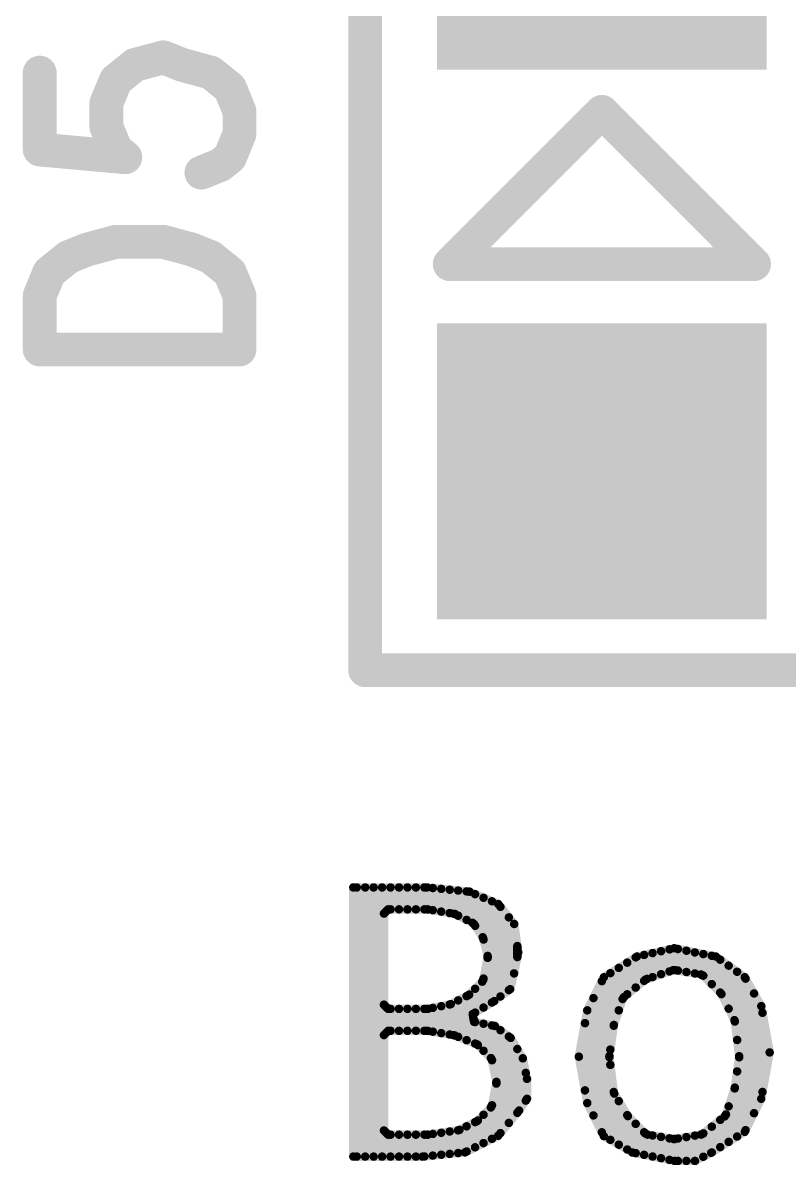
# Model space of a CAD drawing. Extents: x 138.1 to 180, y 20.3 to 82.2.
# Drawn here: x 148.498 to 150.8, y 31.62 to 35.05 of the extents above; entities that cross this region are included whole.
import ezdxf

# ---------------------------------------------------------------- set-up
doc = ezdxf.new("R2010")
doc.units = 0
doc.header["$MEASUREMENT"] = 0
doc.layers.get('0').update_dxf_attribs({"linetype": 'CONTINUOUS'})
doc.layers.add('SILKTOP_PHO', color=251, linetype='CONTINUOUS')

# ---------------------------------------------------------------- blocks, each defined once
blk = doc.blocks.new('ROUND_1')
at = {"const_width": 0.0127}
blk.add_lwpolyline([(-0.00635, 0, 1), (0.00635, 0, 1)], format="xyb", close=True, dxfattribs=at)
blk = doc.blocks.new('ROUND_33')
at = {"const_width": 0.0508}
blk.add_lwpolyline([(-0.0254, 0, 1), (0.0254, 0, 1)], format="xyb", close=True, dxfattribs=at)
blk = doc.blocks.new('RECTANGLE_197')
blk.add_solid([(0.4953, 0.4445), (0.4953, -0.4445), (-0.4953, 0.4445), (-0.4953, -0.4445)])

msp = doc.modelspace()

# ---------------------------------------------------------------- linework, layer by layer
at = {"layer": 'SILKTOP_PHO'}
for points, const_width in [([(149.5263, 33.1065), (149.5263, 35.9513)], 0.1016), ([(148.8342, 34.9239), (148.9198, 34.9467)], 0.1016), ([(148.9198, 34.9467), (148.9769, 34.9239)], 0.1016), ([(148.5484, 34.9007), (148.5484, 34.6699)], 0.1016), ([(148.777, 34.8776), (148.8342, 34.9239)], 0.1016), ([(148.9769, 34.9239), (149.0628, 34.9007)], 0.1016), ([(149.0628, 34.9007), (149.1199, 34.8545)], 0.1016), ([(148.7483, 34.8083), (148.777, 34.8776)], 0.1016), ([(149.1199, 34.8545), (149.1484, 34.7852)], 0.1016), ([(148.7483, 34.7389), (148.7483, 34.8083)], 0.1016), ([(149.1484, 34.7852), (149.1484, 34.7158)], 0.1016), ([(150.2375, 34.7829), (149.7803, 34.3257)], 0.1016), ([(150.6947, 34.3257), (150.2375, 34.7829)], 0.1016), ([(148.777, 34.6699), (148.7483, 34.7389)], 0.1016), ([(149.1484, 34.7158), (149.1199, 34.6467)], 0.1016), ([(148.5484, 34.6699), (148.8055, 34.6467)], 0.1016), ([(148.8055, 34.6467), (148.777, 34.6699)], 0.1016), ([(149.1199, 34.6467), (149.0912, 34.6236)], 0.1016), ([(149.0912, 34.6236), (149.0341, 34.6005)], 0.1016), ([(148.6912, 34.3696), (148.777, 34.3927)], 0.1016), ([(148.777, 34.3927), (148.9198, 34.3927)], 0.1016), ([(148.9198, 34.3927), (149.0056, 34.3696)], 0.1016), ([(148.634, 34.3465), (148.6912, 34.3696)], 0.1016), ([(149.0056, 34.3696), (149.0628, 34.3465)], 0.1016), ([(148.5769, 34.3003), (148.634, 34.3465)], 0.1016), ([(149.0628, 34.3465), (149.1199, 34.3003)], 0.1016), ([(149.7803, 34.3257), (150.6947, 34.3257)], 0.1016), ([(148.5484, 34.2309), (148.5769, 34.3003)], 0.1016), ([(149.1199, 34.3003), (149.1484, 34.2309)], 0.1016), ([(148.5484, 34.0694), (148.5484, 34.2309)], 0.1016), ([(149.1484, 34.2309), (149.1484, 34.0694)], 0.1016), ([(148.5484, 34.0694), (149.1484, 34.0694)], 0.1016), ([(150.9487, 33.1065), (149.5263, 33.1065)], 0.1016), ([(149.712, 32.4542), (149.4907, 32.4542)], 0.0254), ([(149.4907, 32.4542), (149.4907, 31.646)], 0.0254), ([(149.5009, 31.646), (149.5009, 32.4542)], 0.0254), ([(149.5263, 31.646), (149.5263, 32.4542)], 0.0254), ([(149.5517, 31.646), (149.5517, 32.4542)], 0.0254), ([(149.5771, 31.646), (149.5771, 32.4542)], 0.0254), ([(149.6025, 32.3884), (149.6025, 32.4542)], 0.0254), ([(149.6279, 32.3884), (149.6279, 32.4542)], 0.0254), ([(149.6533, 32.3884), (149.6533, 32.4542)], 0.0254), ([(149.6787, 32.3884), (149.6787, 32.4542)], 0.0254), ([(149.7041, 32.3884), (149.7041, 32.4542)], 0.0254), ([(149.8397, 32.4415), (149.712, 32.4542)], 0.0254), ([(149.7295, 32.3859), (149.7295, 32.4524)], 0.0254), ([(149.7549, 32.3816), (149.7549, 32.4499)], 0.0254), ([(149.7803, 32.3772), (149.7803, 32.4474)], 0.0254), ([(149.8057, 32.3694), (149.8057, 32.4448)], 0.0254), ([(149.8311, 32.3567), (149.8311, 32.4423)], 0.0254), ([(149.9261, 32.4044), (149.8397, 32.4415)], 0.0254), ([(149.8565, 32.3391), (149.8565, 32.4341)], 0.0254), ([(149.8819, 32.2977), (149.8819, 32.4232)], 0.0254), ([(149.9073, 32.1088), (149.9073, 32.4126)], 0.0254), ([(149.9741, 32.3445), (149.9261, 32.4044)], 0.0254), ([(149.5827, 32.3757), (149.5954, 32.3884)], 0.0254), ([(149.5827, 32.1022), (149.5827, 32.3757)], 0.0254), ([(149.5954, 32.3884), (149.7125, 32.3884)], 0.0254), ([(149.7125, 32.3884), (149.7148, 32.3882)], 0.0254), ([(149.7148, 32.3882), (149.7927, 32.3752)], 0.0254), ([(149.7927, 32.3752), (149.7963, 32.3742)], 0.0254), ([(149.7963, 32.3742), (149.8486, 32.348)], 0.0254), ([(149.9327, 32.1268), (149.9327, 32.396)], 0.0254), ([(149.8486, 32.348), (149.8535, 32.3437)], 0.0254), ([(149.8535, 32.3437), (149.8794, 32.3046)], 0.0254), ([(149.9581, 32.1459), (149.9581, 32.3643)], 0.0254), ([(149.9863, 32.2589), (149.9741, 32.3445)], 0.0254), ([(149.8794, 32.3046), (149.8811, 32.3008)], 0.0254), ([(149.8811, 32.3008), (149.8943, 32.2485)], 0.0254), ([(149.9835, 32.2452), (149.9835, 32.2782)], 0.0254), ([(150.4552, 32.2716), (150.3427, 32.2467)], 0.0254), ([(150.4153, 32.1936), (150.4153, 32.2627)], 0.0254), ([(150.4407, 32.202), (150.4407, 32.2683)], 0.0254), ([(150.5801, 32.2467), (150.4552, 32.2716)], 0.0254), ([(150.4661, 32.2045), (150.4661, 32.2693)], 0.0254), ([(150.4915, 32.2002), (150.4915, 32.2642)], 0.0254), ([(149.8943, 32.2429), (149.8814, 32.1779)], 0.0254), ([(149.8943, 32.2485), (149.8943, 32.2429)], 0.0254), ([(149.9736, 32.1961), (149.9863, 32.2589)], 0.0254), ([(150.3427, 32.2467), (150.2433, 32.1845)], 0.0254), ([(150.3137, 32.1332), (150.3137, 32.2284)], 0.0254), ([(150.3391, 32.1535), (150.3391, 32.2444)], 0.0254), ([(150.3645, 32.1738), (150.3645, 32.2515)], 0.0254), ([(150.3899, 32.185), (150.3899, 32.2571)], 0.0254), ([(150.5169, 32.1959), (150.5169, 32.2591)], 0.0254), ([(150.5423, 32.1893), (150.5423, 32.2541)], 0.0254), ([(150.5677, 32.1639), (150.5677, 32.249)], 0.0254), ([(150.6668, 32.1847), (150.5801, 32.2467)], 0.0254), ([(150.5931, 32.1385), (150.5931, 32.2373)], 0.0254), ([(149.9619, 32.1486), (149.9736, 32.1961)], 0.0254), ([(150.2629, 31.9673), (150.2629, 32.1967)], 0.0254), ([(150.2883, 32.0851), (150.2883, 32.2127)], 0.0254), ([(150.3729, 32.1794), (150.4511, 32.2055)], 0.0254), ([(150.4511, 32.2055), (150.4572, 32.2058)], 0.0254), ([(150.4572, 32.2058), (150.5352, 32.1928)], 0.0254), ([(150.6185, 32.0902), (150.6185, 32.2193)], 0.0254), ([(150.6439, 31.9962), (150.6439, 32.201)], 0.0254), ([(149.8778, 32.1713), (149.8387, 32.1324)], 0.0254), ([(149.8814, 32.1779), (149.8778, 32.1713)], 0.0254), ([(149.8819, 32.0935), (149.8819, 32.1807)], 0.0254), ([(150.2433, 32.1845), (150.1936, 32.0851)], 0.0254), ([(150.2375, 31.7189), (150.2375, 32.1728)], 0.0254), ([(150.3038, 32.125), (150.3688, 32.1774)], 0.0254), ([(150.3688, 32.1774), (150.3729, 32.1794)], 0.0254), ([(150.5352, 32.1928), (150.542, 32.1893)], 0.0254), ([(150.542, 32.1893), (150.5944, 32.1372)], 0.0254), ([(150.7165, 32.0978), (150.6668, 32.1847)], 0.0254), ([(150.6693, 31.7255), (150.6693, 32.1804)], 0.0254), ([(149.8354, 32.1299), (149.7834, 32.1039)], 0.0254), ([(149.8311, 31.9955), (149.8311, 32.1278)], 0.0254), ([(149.8387, 32.1324), (149.8354, 32.1299)], 0.0254), ([(149.8565, 32.0783), (149.8565, 32.1499)], 0.0254), ([(149.9139, 32.1128), (149.9619, 32.1486)], 0.0254), ([(150.5944, 32.1372), (150.5967, 32.1339)], 0.0254), ([(150.5967, 32.1339), (150.6358, 32.0557)], 0.0254), ([(150.6947, 31.7763), (150.6947, 32.1359)], 0.0254), ([(149.5954, 32.0895), (149.5827, 32.1022)], 0.0254), ([(149.7803, 32.1027), (149.715, 32.0897)], 0.0254), ([(149.7295, 32.0211), (149.7295, 32.0925)], 0.0254), ([(149.7549, 32.0168), (149.7549, 32.0976)], 0.0254), ([(149.7834, 32.1039), (149.7803, 32.1027)], 0.0254), ([(149.7803, 32.0125), (149.7803, 32.1029)], 0.0254), ([(149.8057, 32.0056), (149.8057, 32.1151)], 0.0254), ([(149.8494, 32.074), (149.9139, 32.1128)], 0.0254), ([(150.2121, 31.7697), (150.2121, 32.122)], 0.0254), ([(150.2736, 32.0412), (150.2997, 32.1192)], 0.0254), ([(150.2997, 32.1192), (150.3038, 32.125)], 0.0254), ([(150.7417, 31.9589), (150.7165, 32.0978)], 0.0254), ([(149.7125, 32.0895), (149.5954, 32.0895)], 0.0254), ([(149.6025, 32.0237), (149.6025, 32.0895)], 0.0254), ([(149.6279, 32.0237), (149.6279, 32.0895)], 0.0254), ([(149.6533, 32.0237), (149.6533, 32.0895)], 0.0254), ([(149.6787, 32.0237), (149.6787, 32.0895)], 0.0254), ([(149.7041, 32.0237), (149.7041, 32.0895)], 0.0254), ([(149.715, 32.0897), (149.7125, 32.0895)], 0.0254), ([(149.8535, 32.0506), (149.8494, 32.074)], 0.0254), ([(150.1936, 32.0851), (150.1684, 31.946)], 0.0254), ([(150.7201, 31.84), (150.7201, 32.0778)], 0.0254), ([(149.5827, 32.011), (149.5954, 32.0237)], 0.0254), ([(149.5954, 32.0237), (149.7125, 32.0237)], 0.0254), ([(149.7125, 32.0237), (149.7148, 32.0234)], 0.0254), ([(149.7148, 32.0234), (149.7927, 32.0105)], 0.0254), ([(149.9157, 32.0382), (149.8535, 32.0506)], 0.0254), ([(149.8565, 31.9853), (149.8565, 32.0501)], 0.0254), ([(149.8819, 31.9637), (149.8819, 32.045)], 0.0254), ([(149.9073, 31.9358), (149.9073, 32.0399)], 0.0254), ([(149.9634, 32.0023), (149.9157, 32.0382)], 0.0254), ([(149.9327, 31.7166), (149.9327, 32.0255)], 0.0254), ([(150.1867, 31.8449), (150.1867, 32.0468)], 0.0254), ([(150.2601, 31.9477), (150.2731, 32.0389)], 0.0254), ([(150.2731, 32.0389), (150.2736, 32.0412)], 0.0254), ([(150.6358, 32.0557), (150.637, 32.0516)], 0.0254), ([(150.637, 32.0516), (150.65, 31.9475)], 0.0254), ([(149.5827, 31.7245), (149.5827, 32.011)], 0.0254), ([(149.7927, 32.0105), (149.7955, 32.0097)], 0.0254), ([(149.7955, 32.0097), (149.8606, 31.9838)], 0.0254), ([(149.9581, 31.7471), (149.9581, 32.0064)], 0.0254), ([(150, 31.9411), (149.9634, 32.0023)], 0.0254), ([(149.8606, 31.9838), (149.8649, 31.981)], 0.0254), ([(149.8649, 31.981), (149.904, 31.9419)], 0.0254), ([(149.9835, 31.7776), (149.9835, 31.9691)], 0.0254), ([(150.7163, 31.8197), (150.7417, 31.9589)], 0.0254), ([(149.904, 31.9419), (149.9073, 31.9353)], 0.0254), ([(149.9073, 31.9353), (149.9205, 31.8703)], 0.0254), ([(150.0125, 31.8794), (150, 31.9411)], 0.0254), ([(150.1684, 31.946), (150.1936, 31.8068)], 0.0254), ([(150.2599, 31.946), (150.2601, 31.9477)], 0.0254), ([(150.2601, 31.9444), (150.2599, 31.946)], 0.0254), ([(150.2731, 31.84), (150.2601, 31.9444)], 0.0254), ([(150.2629, 31.6963), (150.2629, 31.9216)], 0.0254), ([(150.65, 31.9442), (150.637, 31.853)], 0.0254), ([(150.65, 31.9475), (150.65, 31.946)], 0.0254), ([(150.65, 31.946), (150.65, 31.9442)], 0.0254), ([(150.0089, 31.8141), (150.0089, 31.8974)], 0.0254), ([(150.6439, 31.7062), (150.6439, 31.9018)], 0.0254), ([(149.9205, 31.8652), (149.9073, 31.8002)], 0.0254), ([(149.9205, 31.8703), (149.9205, 31.8652)], 0.0254), ([(150.0125, 31.8195), (150.0125, 31.8794)], 0.0254), ([(150.637, 31.853), (150.6365, 31.8507)], 0.0254), ([(149.9888, 31.7842), (150.0125, 31.8195)], 0.0254), ([(150.2748, 31.8352), (150.2731, 31.84)], 0.0254), ([(150.314, 31.7699), (150.2748, 31.8352)], 0.0254), ([(150.6365, 31.8507), (150.6104, 31.7725)], 0.0254), ([(150.6668, 31.7204), (150.7163, 31.8197)], 0.0254), ([(149.904, 31.7936), (149.8649, 31.7544)], 0.0254), ([(149.9073, 31.8002), (149.904, 31.7936)], 0.0254), ([(149.9073, 31.6993), (149.9073, 31.7997)], 0.0254), ([(149.9258, 31.7085), (149.9888, 31.7842)], 0.0254), ([(150.1936, 31.8068), (150.2433, 31.7075)], 0.0254), ([(150.2883, 31.6818), (150.2883, 31.8126)], 0.0254), ([(150.6185, 31.6902), (150.6185, 31.7969)], 0.0254), ([(149.8616, 31.7522), (149.8095, 31.7262)], 0.0254), ([(149.8565, 31.6739), (149.8565, 31.7496)], 0.0254), ([(149.8649, 31.7544), (149.8616, 31.7522)], 0.0254), ([(149.8819, 31.6866), (149.8819, 31.7717)], 0.0254), ([(150.3137, 31.6673), (150.3137, 31.7704)], 0.0254), ([(150.3157, 31.7676), (150.314, 31.7699)], 0.0254), ([(150.3678, 31.7156), (150.3157, 31.7676)], 0.0254), ([(150.6063, 31.7666), (150.541, 31.7146)], 0.0254), ([(150.5931, 31.6744), (150.5931, 31.7562)], 0.0254), ([(150.6104, 31.7725), (150.6063, 31.7666)], 0.0254), ([(149.5954, 31.7118), (149.5827, 31.7245)], 0.0254), ([(149.8054, 31.725), (149.7143, 31.7118)], 0.0254), ([(149.7295, 31.649), (149.7295, 31.7141)], 0.0254), ([(149.7549, 31.6516), (149.7549, 31.7176)], 0.0254), ([(149.7803, 31.6541), (149.7803, 31.7214)], 0.0254), ([(149.8095, 31.7262), (149.8054, 31.725)], 0.0254), ([(149.8057, 31.6567), (149.8057, 31.725)], 0.0254), ([(149.8311, 31.6612), (149.8311, 31.7369)], 0.0254), ([(150.3391, 31.6564), (150.3391, 31.7443)], 0.0254), ([(150.3645, 31.6513), (150.3645, 31.7189)], 0.0254), ([(150.3747, 31.712), (150.3678, 31.7156)], 0.0254), ([(150.541, 31.7146), (150.5352, 31.712)], 0.0254), ([(150.5423, 31.6455), (150.5423, 31.7156)], 0.0254), ([(150.5659, 31.6574), (150.6668, 31.7204)], 0.0254), ([(150.5677, 31.6584), (150.5677, 31.7359)], 0.0254), ([(149.7125, 31.7118), (149.5954, 31.7118)], 0.0254), ([(149.6025, 31.646), (149.6025, 31.7118)], 0.0254), ([(149.6279, 31.646), (149.6279, 31.7118)], 0.0254), ([(149.6533, 31.646), (149.6533, 31.7118)], 0.0254), ([(149.6787, 31.646), (149.6787, 31.7118)], 0.0254), ([(149.7041, 31.6465), (149.7041, 31.7118)], 0.0254), ([(149.7143, 31.7118), (149.7125, 31.7118)], 0.0254), ([(149.8263, 31.6587), (149.9258, 31.7085)], 0.0254), ([(150.2433, 31.7075), (150.3292, 31.6584)], 0.0254), ([(150.4529, 31.6988), (150.3747, 31.712)], 0.0254), ([(150.3899, 31.6462), (150.3899, 31.7095)], 0.0254), ([(150.4153, 31.6412), (150.4153, 31.7052)], 0.0254), ([(150.4407, 31.6361), (150.4407, 31.7008)], 0.0254), ([(150.4572, 31.6988), (150.4529, 31.6988)], 0.0254), ([(150.5352, 31.712), (150.4572, 31.6988)], 0.0254), ([(150.4661, 31.633), (150.4661, 31.7003)], 0.0254), ([(150.4915, 31.633), (150.4915, 31.7047)], 0.0254), ([(150.5169, 31.633), (150.5169, 31.709)], 0.0254), ([(149.4907, 31.646), (149.699, 31.646)], 0.0254), ([(149.699, 31.646), (149.8263, 31.6587)], 0.0254), ([(150.3292, 31.6584), (150.4562, 31.633)], 0.0254), ([(150.5172, 31.633), (150.5659, 31.6574)], 0.0254), ([(150.4562, 31.633), (150.5172, 31.633)], 0.0254)]:
    msp.add_lwpolyline(points, dxfattribs=dict(at, const_width=const_width))

# ---------------------------------------------------------------- block references
for p in [(150.2375, 35.3544), (150.2375, 33.7034)]:
    msp.add_blockref('RECTANGLE_197', p)
for name, p in [('ROUND_33', (148.9198, 34.9467)), ('ROUND_33', (148.9198, 34.9467)), ('ROUND_33', (148.5484, 34.9007)), ('ROUND_33', (148.8342, 34.9239)), ('ROUND_33', (148.9769, 34.9239)), ('ROUND_33', (148.9769, 34.9239)), ('ROUND_33', (149.0628, 34.9007)), ('ROUND_33', (148.777, 34.8776)), ('ROUND_33', (149.1199, 34.8545)), ('ROUND_33', (148.7483, 34.8083)), ('ROUND_33', (148.7483, 34.8083)), ('ROUND_33', (149.1484, 34.7852)), ('ROUND_33', (149.1484, 34.7852)), ('ROUND_33', (150.2375, 34.7829)), ('ROUND_33', (148.7483, 34.7389)), ('ROUND_33', (148.7483, 34.7389)), ('ROUND_33', (149.1484, 34.7158)), ('ROUND_33', (149.1484, 34.7158)), ('ROUND_33', (148.5484, 34.6699)), ('ROUND_33', (148.777, 34.6699)), ('ROUND_33', (148.8055, 34.6467)), ('ROUND_33', (148.8055, 34.6467)), ('ROUND_33', (149.1199, 34.6467)), ('ROUND_33', (149.0341, 34.6005)), ('ROUND_33', (149.0912, 34.6236)), ('ROUND_33', (149.0912, 34.6236)), ('ROUND_33', (148.777, 34.3927)), ('ROUND_33', (148.9198, 34.3927)), ('ROUND_33', (148.9198, 34.3927)), ('ROUND_33', (148.6912, 34.3696)), ('ROUND_33', (148.6912, 34.3696)), ('ROUND_33', (149.0056, 34.3696)), ('ROUND_33', (148.634, 34.3465)), ('ROUND_33', (148.634, 34.3465)), ('ROUND_33', (149.0628, 34.3465)), ('ROUND_33', (149.7803, 34.3257)), ('ROUND_33', (149.7803, 34.3257)), ('ROUND_33', (150.6947, 34.3257)), ('ROUND_33', (148.5769, 34.3003)), ('ROUND_33', (148.5769, 34.3003)), ('ROUND_33', (149.1199, 34.3003)), ('ROUND_33', (148.5484, 34.2309)), ('ROUND_33', (149.1484, 34.2309)), ('ROUND_33', (149.1484, 34.2309)), ('ROUND_33', (148.5484, 34.0694)), ('ROUND_33', (148.5484, 34.0694)), ('ROUND_33', (149.1484, 34.0694)), ('ROUND_33', (149.1484, 34.0694)), ('ROUND_33', (149.5263, 33.1065)), ('ROUND_33', (149.5263, 33.1065)), ('ROUND_1', (149.4907, 32.4542)), ('ROUND_1', (149.5009, 32.4542)), ('ROUND_1', (149.5263, 32.4542)), ('ROUND_1', (149.5517, 32.4542)), ('ROUND_1', (149.5771, 32.4542)), ('ROUND_1', (149.6025, 32.4542)), ('ROUND_1', (149.6279, 32.4542)), ('ROUND_1', (149.6533, 32.4542)), ('ROUND_1', (149.6787, 32.4542)), ('ROUND_1', (149.7041, 32.4542)), ('ROUND_1', (149.712, 32.4542)), ('ROUND_1', (149.7295, 32.4524)), ('ROUND_1', (149.7549, 32.4499)), ('ROUND_1', (149.7803, 32.4474)), ('ROUND_1', (149.8057, 32.4448)), ('ROUND_1', (149.8311, 32.4423)), ('ROUND_1', (149.8397, 32.4415)), ('ROUND_1', (149.8565, 32.4341)), ('ROUND_1', (149.8819, 32.4232)), ('ROUND_1', (149.9073, 32.4126)), ('ROUND_1', (149.9261, 32.4044)), ('ROUND_1', (149.5827, 32.3757)), ('ROUND_1', (149.5954, 32.3884)), ('ROUND_1', (149.6025, 32.3884)), ('ROUND_1', (149.6279, 32.3884)), ('ROUND_1', (149.6533, 32.3884)), ('ROUND_1', (149.6787, 32.3884)), ('ROUND_1', (149.7041, 32.3884)), ('ROUND_1', (149.7125, 32.3884)), ('ROUND_1', (149.7148, 32.3882)), ('ROUND_1', (149.7295, 32.3859)), ('ROUND_1', (149.7549, 32.3816)), ('ROUND_1', (149.7803, 32.3772)), ('ROUND_1', (149.7927, 32.3752)), ('ROUND_1', (149.7963, 32.3742)), ('ROUND_1', (149.8057, 32.3694)), ('ROUND_1', (149.9327, 32.396)), ('ROUND_1', (149.8311, 32.3567)), ('ROUND_1', (149.8486, 32.348)), ('ROUND_1', (149.8535, 32.3437)), ('ROUND_1', (149.8565, 32.3391)), ('ROUND_1', (149.9581, 32.3643)), ('ROUND_1', (149.9741, 32.3445)), ('ROUND_1', (149.8794, 32.3046)), ('ROUND_1', (149.8811, 32.3008)), ('ROUND_1', (149.8819, 32.2977)), ('ROUND_1', (149.9835, 32.2782)), ('ROUND_1', (150.4153, 32.2627)), ('ROUND_1', (150.4407, 32.2683)), ('ROUND_1', (150.4552, 32.2716)), ('ROUND_1', (150.4661, 32.2693)), ('ROUND_1', (150.4915, 32.2642)), ('ROUND_1', (149.8943, 32.2485)), ('ROUND_1', (149.8943, 32.2429)), ('ROUND_1', (149.8943, 32.2429)), ('ROUND_1', (149.9835, 32.2452)), ('ROUND_1', (149.9863, 32.2589)), ('ROUND_1', (150.3137, 32.2284)), ('ROUND_1', (150.3391, 32.2444)), ('ROUND_1', (150.3427, 32.2467)), ('ROUND_1', (150.3645, 32.2515)), ('ROUND_1', (150.3899, 32.2571)), ('ROUND_1', (150.5169, 32.2591)), ('ROUND_1', (150.5423, 32.2541)), ('ROUND_1', (150.5677, 32.249)), ('ROUND_1', (150.5801, 32.2467)), ('ROUND_1', (150.5931, 32.2373)), ('ROUND_1', (149.9736, 32.1961)), ('ROUND_1', (150.2629, 32.1967)), ('ROUND_1', (150.2883, 32.2127)), ('ROUND_1', (150.4407, 32.202)), ('ROUND_1', (150.4511, 32.2055)), ('ROUND_1', (150.4572, 32.2058)), ('ROUND_1', (150.4661, 32.2045)), ('ROUND_1', (150.4915, 32.2002)), ('ROUND_1', (150.5169, 32.1959)), ('ROUND_1', (150.6185, 32.2193)), ('ROUND_1', (150.6439, 32.201)), ('ROUND_1', (149.8778, 32.1713)), ('ROUND_1', (149.8814, 32.1779)), ('ROUND_1', (149.8819, 32.1807)), ('ROUND_1', (150.2375, 32.1728)), ('ROUND_1', (150.2433, 32.1845)), ('ROUND_1', (150.3645, 32.1738)), ('ROUND_1', (150.3688, 32.1774)), ('ROUND_1', (150.3729, 32.1794)), ('ROUND_1', (150.3899, 32.185)), ('ROUND_1', (150.4153, 32.1936)), ('ROUND_1', (150.5352, 32.1928)), ('ROUND_1', (150.542, 32.1893)), ('ROUND_1', (150.5423, 32.1893)), ('ROUND_1', (150.5677, 32.1639)), ('ROUND_1', (150.6668, 32.1847)), ('ROUND_1', (150.6693, 32.1804)), ('ROUND_1', (149.8311, 32.1278)), ('ROUND_1', (149.8354, 32.1299)), ('ROUND_1', (149.8387, 32.1324)), ('ROUND_1', (149.8565, 32.1499)), ('ROUND_1', (149.9327, 32.1268)), ('ROUND_1', (149.9581, 32.1459)), ('ROUND_1', (149.9619, 32.1486)), ('ROUND_1', (150.3137, 32.1332)), ('ROUND_1', (150.3391, 32.1535)), ('ROUND_1', (150.5931, 32.1385)), ('ROUND_1', (150.5944, 32.1372)), ('ROUND_1', (150.5967, 32.1339)), ('ROUND_1', (150.6947, 32.1359)), ('ROUND_1', (149.5827, 32.1022)), ('ROUND_1', (149.7295, 32.0925)), ('ROUND_1', (149.7549, 32.0976)), ('ROUND_1', (149.7803, 32.1029)), ('ROUND_1', (149.7803, 32.1027)), ('ROUND_1', (149.7834, 32.1039)), ('ROUND_1', (149.8057, 32.1151)), ('ROUND_1', (149.8819, 32.0935)), ('ROUND_1', (149.9073, 32.1088)), ('ROUND_1', (149.9139, 32.1128)), ('ROUND_1', (150.2121, 32.122)), ('ROUND_1', (150.2997, 32.1192)), ('ROUND_1', (150.3038, 32.125)), ('ROUND_1', (150.7165, 32.0978)), ('ROUND_1', (149.5954, 32.0895)), ('ROUND_1', (149.6025, 32.0895)), ('ROUND_1', (149.6279, 32.0895)), ('ROUND_1', (149.6533, 32.0895)), ('ROUND_1', (149.6787, 32.0895)), ('ROUND_1', (149.7041, 32.0895)), ('ROUND_1', (149.7125, 32.0895)), ('ROUND_1', (149.715, 32.0897)), ('ROUND_1', (149.8494, 32.074)), ('ROUND_1', (149.8565, 32.0783)), ('ROUND_1', (150.1936, 32.0851)), ('ROUND_1', (150.2883, 32.0851)), ('ROUND_1', (150.6185, 32.0902)), ('ROUND_1', (150.7201, 32.0778)), ('ROUND_1', (149.5954, 32.0237)), ('ROUND_1', (149.6025, 32.0237)), ('ROUND_1', (149.6279, 32.0237)), ('ROUND_1', (149.6533, 32.0237)), ('ROUND_1', (149.6787, 32.0237)), ('ROUND_1', (149.7041, 32.0237)), ('ROUND_1', (149.7125, 32.0237)), ('ROUND_1', (149.7148, 32.0234)), ('ROUND_1', (149.7148, 32.0234)), ('ROUND_1', (149.8535, 32.0506)), ('ROUND_1', (149.8565, 32.0501)), ('ROUND_1', (149.8819, 32.045)), ('ROUND_1', (149.9073, 32.0399)), ('ROUND_1', (149.9157, 32.0382)), ('ROUND_1', (149.9327, 32.0255)), ('ROUND_1', (150.1867, 32.0468)), ('ROUND_1', (150.2731, 32.0389)), ('ROUND_1', (150.2736, 32.0412)), ('ROUND_1', (150.6358, 32.0557)), ('ROUND_1', (150.637, 32.0516)), ('ROUND_1', (149.5827, 32.011)), ('ROUND_1', (149.7295, 32.0211)), ('ROUND_1', (149.7549, 32.0168)), ('ROUND_1', (149.7803, 32.0125)), ('ROUND_1', (149.7927, 32.0105)), ('ROUND_1', (149.7955, 32.0097)), ('ROUND_1', (149.8057, 32.0056)), ('ROUND_1', (149.8311, 31.9955)), ('ROUND_1', (149.9581, 32.0064)), ('ROUND_1', (149.9634, 32.0023)), ('ROUND_1', (150.6439, 31.9962)), ('ROUND_1', (149.8565, 31.9853)), ('ROUND_1', (149.8606, 31.9838)), ('ROUND_1', (149.8649, 31.981)), ('ROUND_1', (149.8819, 31.9637)), ('ROUND_1', (149.9835, 31.9691)), ('ROUND_1', (150.2629, 31.9673)), ('ROUND_1', (150.7417, 31.9589)), ('ROUND_1', (150.7417, 31.9589)), ('ROUND_1', (149.904, 31.9419)), ('ROUND_1', (149.9073, 31.9358)), ('ROUND_1', (149.9073, 31.9353)), ('ROUND_1', (150, 31.9411)), ('ROUND_1', (150.1684, 31.946)), ('ROUND_1', (150.2599, 31.946)), ('ROUND_1', (150.2601, 31.9477)), ('ROUND_1', (150.2601, 31.9444)), ('ROUND_1', (150.2629, 31.9216)), ('ROUND_1', (150.65, 31.9475)), ('ROUND_1', (150.65, 31.946)), ('ROUND_1', (150.65, 31.946)), ('ROUND_1', (150.65, 31.9442)), ('ROUND_1', (150.0089, 31.8974)), ('ROUND_1', (150.6439, 31.9018)), ('ROUND_1', (149.9205, 31.8703)), ('ROUND_1', (149.9205, 31.8652)), ('ROUND_1', (149.9205, 31.8652)), ('ROUND_1', (150.0125, 31.8794)), ('ROUND_1', (150.0125, 31.8794)), ('ROUND_1', (150.637, 31.853)), ('ROUND_1', (150.0125, 31.8195)), ('ROUND_1', (150.1867, 31.8449)), ('ROUND_1', (150.2731, 31.84)), ('ROUND_1', (150.2748, 31.8352)), ('ROUND_1', (150.6365, 31.8507)), ('ROUND_1', (150.7163, 31.8197)), ('ROUND_1', (150.7201, 31.84)), ('ROUND_1', (149.904, 31.7936)), ('ROUND_1', (149.9073, 31.8002)), ('ROUND_1', (149.9073, 31.7997)), ('ROUND_1', (149.9888, 31.7842)), ('ROUND_1', (150.0089, 31.8141)), ('ROUND_1', (150.1936, 31.8068)), ('ROUND_1', (150.2883, 31.8126)), ('ROUND_1', (150.6185, 31.7969)), ('ROUND_1', (149.8565, 31.7496)), ('ROUND_1', (149.8616, 31.7522)), ('ROUND_1', (149.8649, 31.7544)), ('ROUND_1', (149.8819, 31.7717)), ('ROUND_1', (149.9835, 31.7776)), ('ROUND_1', (150.2121, 31.7697)), ('ROUND_1', (150.3137, 31.7704)), ('ROUND_1', (150.314, 31.7699)), ('ROUND_1', (150.3157, 31.7676)), ('ROUND_1', (150.5931, 31.7562)), ('ROUND_1', (150.6063, 31.7666)), ('ROUND_1', (150.6104, 31.7725)), ('ROUND_1', (150.6947, 31.7763)), ('ROUND_1', (149.5827, 31.7245)), ('ROUND_1', (149.7295, 31.7141)), ('ROUND_1', (149.7549, 31.7176)), ('ROUND_1', (149.7803, 31.7214)), ('ROUND_1', (149.8054, 31.725)), ('ROUND_1', (149.8057, 31.725)), ('ROUND_1', (149.8095, 31.7262)), ('ROUND_1', (149.8311, 31.7369)), ('ROUND_1', (149.9327, 31.7166)), ('ROUND_1', (149.9581, 31.7471)), ('ROUND_1', (150.2375, 31.7189)), ('ROUND_1', (150.3391, 31.7443)), ('ROUND_1', (150.3645, 31.7189)), ('ROUND_1', (150.3678, 31.7156)), ('ROUND_1', (150.541, 31.7146)), ('ROUND_1', (150.5423, 31.7156)), ('ROUND_1', (150.5677, 31.7359)), ('ROUND_1', (150.6668, 31.7204)), ('ROUND_1', (150.6693, 31.7255)), ('ROUND_1', (149.5954, 31.7118)), ('ROUND_1', (149.6025, 31.7118)), ('ROUND_1', (149.6279, 31.7118)), ('ROUND_1', (149.6533, 31.7118)), ('ROUND_1', (149.6787, 31.7118)), ('ROUND_1', (149.7041, 31.7118)), ('ROUND_1', (149.7125, 31.7118)), ('ROUND_1', (149.7143, 31.7118)), ('ROUND_1', (149.8819, 31.6866)), ('ROUND_1', (149.9073, 31.6993)), ('ROUND_1', (149.9258, 31.7085)), ('ROUND_1', (150.2433, 31.7075)), ('ROUND_1', (150.2629, 31.6963)), ('ROUND_1', (150.2883, 31.6818)), ('ROUND_1', (150.3747, 31.712)), ('ROUND_1', (150.3747, 31.712)), ('ROUND_1', (150.3899, 31.7095)), ('ROUND_1', (150.4153, 31.7052)), ('ROUND_1', (150.4407, 31.7008)), ('ROUND_1', (150.4529, 31.6988)), ('ROUND_1', (150.4572, 31.6988)), ('ROUND_1', (150.4661, 31.7003)), ('ROUND_1', (150.4915, 31.7047)), ('ROUND_1', (150.5169, 31.709)), ('ROUND_1', (150.5352, 31.712)), ('ROUND_1', (150.6185, 31.6902)), ('ROUND_1', (150.6439, 31.7062)), ('ROUND_1', (149.4907, 31.646)), ('ROUND_1', (149.5009, 31.646)), ('ROUND_1', (149.5263, 31.646)), ('ROUND_1', (149.5517, 31.646)), ('ROUND_1', (149.5771, 31.646)), ('ROUND_1', (149.6025, 31.646)), ('ROUND_1', (149.6279, 31.646)), ('ROUND_1', (149.6533, 31.646)), ('ROUND_1', (149.6787, 31.646)), ('ROUND_1', (149.699, 31.646)), ('ROUND_1', (149.7041, 31.6465)), ('ROUND_1', (149.7295, 31.649)), ('ROUND_1', (149.7549, 31.6516)), ('ROUND_1', (149.7803, 31.6541)), ('ROUND_1', (149.8057, 31.6567)), ('ROUND_1', (149.8263, 31.6587)), ('ROUND_1', (149.8311, 31.6612)), ('ROUND_1', (149.8565, 31.6739)), ('ROUND_1', (150.3137, 31.6673)), ('ROUND_1', (150.3292, 31.6584)), ('ROUND_1', (150.3391, 31.6564)), ('ROUND_1', (150.3645, 31.6513)), ('ROUND_1', (150.3899, 31.6462)), ('ROUND_1', (150.5423, 31.6455)), ('ROUND_1', (150.5659, 31.6574)), ('ROUND_1', (150.5677, 31.6584)), ('ROUND_1', (150.5931, 31.6744)), ('ROUND_1', (150.4153, 31.6412)), ('ROUND_1', (150.4407, 31.6361)), ('ROUND_1', (150.4562, 31.633)), ('ROUND_1', (150.4661, 31.633)), ('ROUND_1', (150.4915, 31.633)), ('ROUND_1', (150.5169, 31.633)), ('ROUND_1', (150.5172, 31.633))]:
    msp.add_blockref(name, p, dxfattribs=at)

doc.saveas('drawing.dxf')
